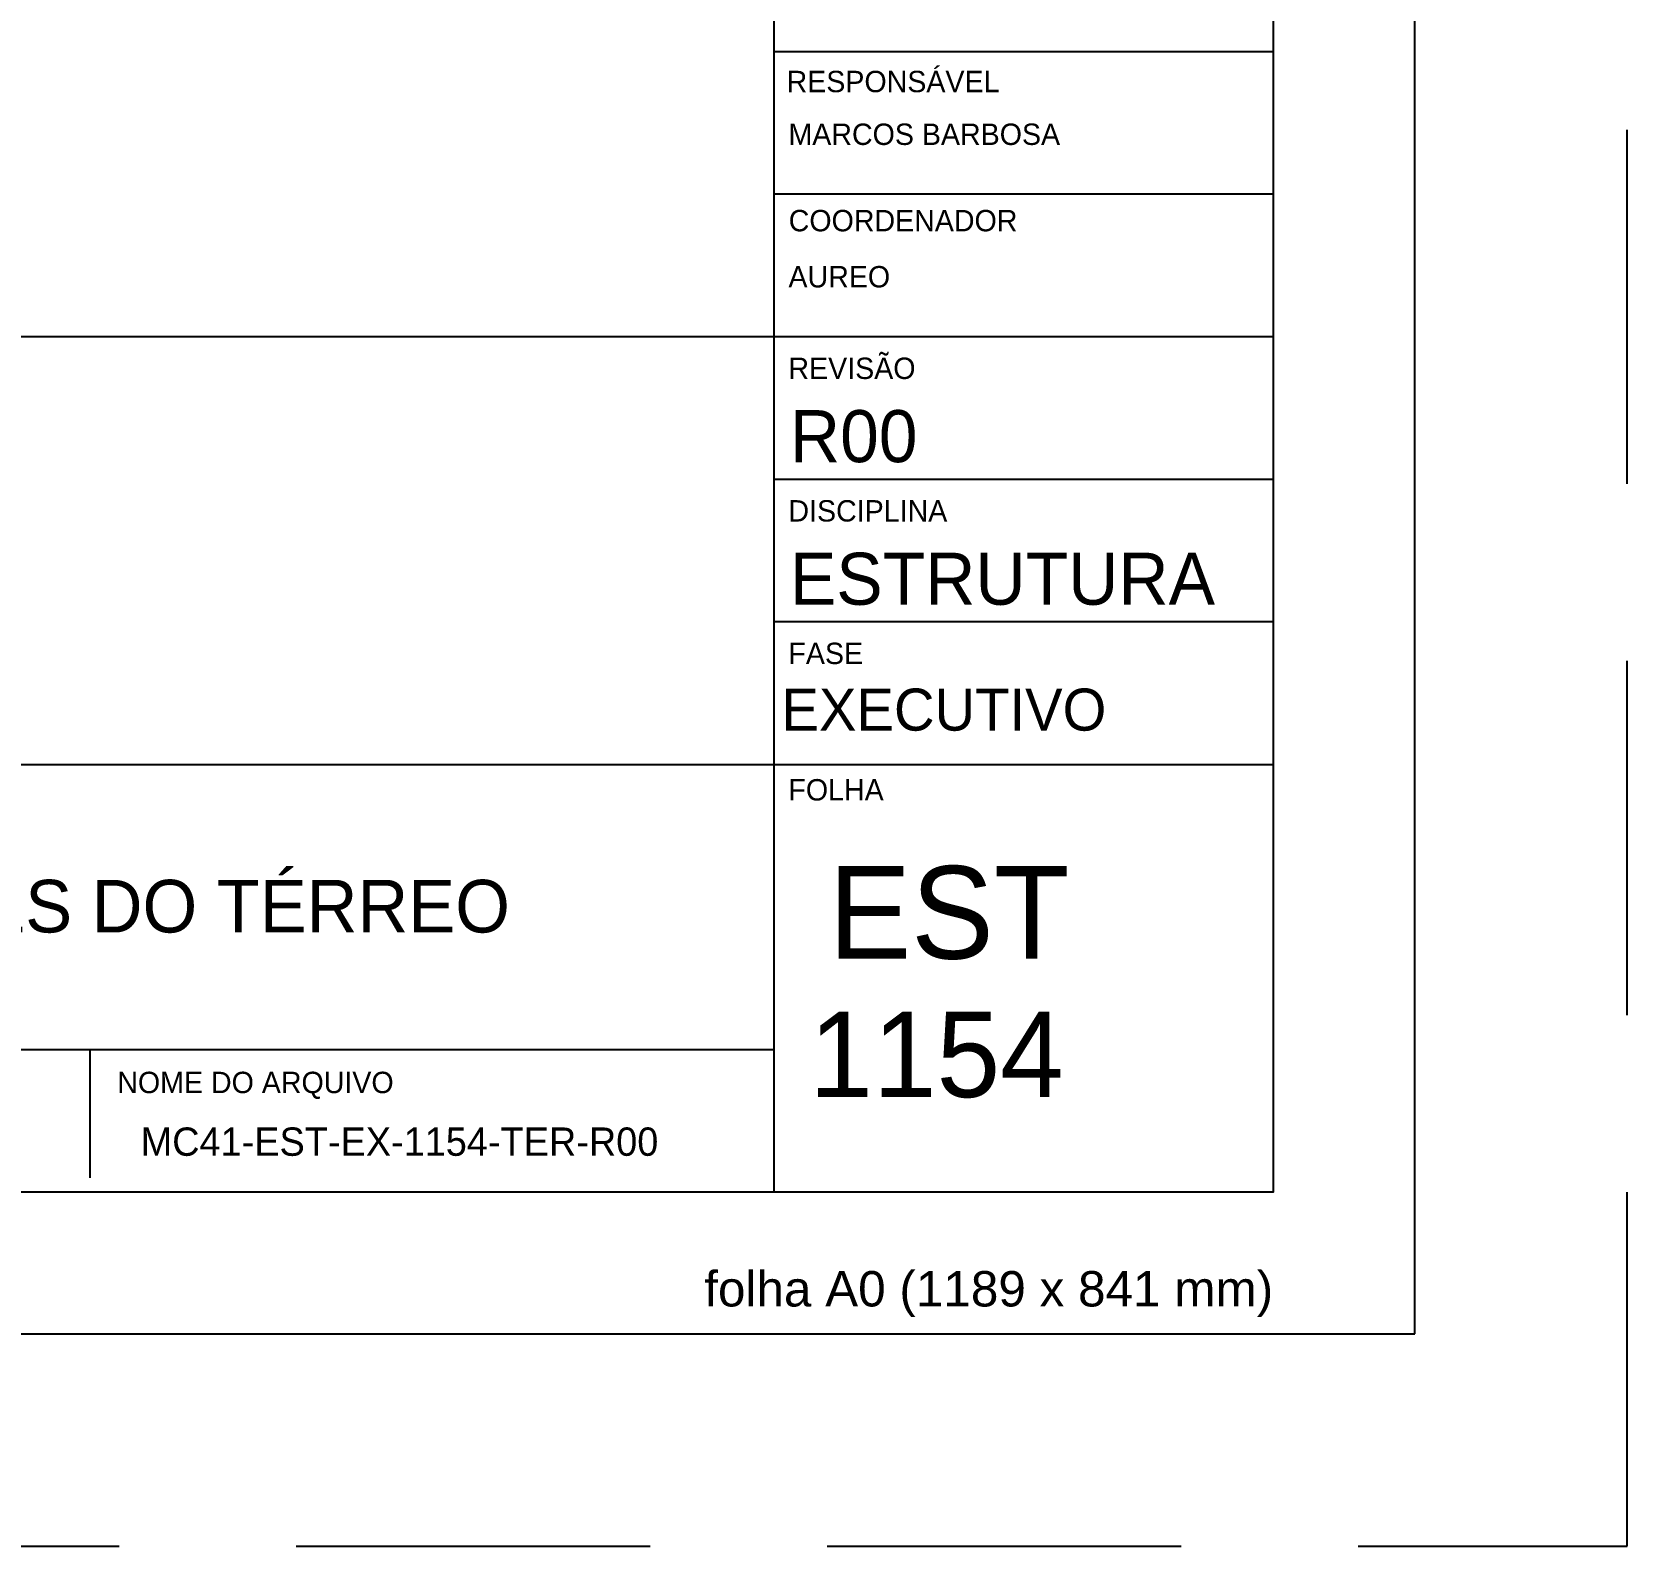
# Model space of a CAD drawing. Extents: x -1 to 121, y -1 to 86.
# Drawn here: x 109.29 to 120.55, y -1.3 to 9.39 of the extents above; entities that cross this region are included whole.
import ezdxf
from ezdxf.enums import TextEntityAlignment as Align

# ---------------------------------------------------------------- set-up
doc = ezdxf.new("R2010")
doc.units = 0
doc.header["$MEASUREMENT"] = 0
doc.linetypes.add('HIDDEN', pattern=[0.375, 0.25, -0.125])
doc.layers.get('0').update_dxf_attribs({"linetype": 'CONTINUOUS'})
doc.layers.get('Defpoints').update_dxf_attribs({"linetype": 'CONTINUOUS'})
for name, color, linetype in [('_ARQUIVO', 7, 'CONTINUOUS'), ('ARQ-MAR', 2, 'CONTINUOUS'), ('ARQ_CAR', 7, 'CONTINUOUS'), ('ARQ_CAR-TXT', 7, 'CONTINUOUS'), ('ARQ_FOLHA', 7, 'CONTINUOUS'), ('ARQ_TXT-2', 2, 'CONTINUOUS'), ('ARQ_TXT-4', 4, 'CONTINUOUS'), ('ARQ_VISTA 0', 251, 'CONTINUOUS')]:
    doc.layers.add(name, color=color, linetype=linetype)
doc.styles.add('01-MILLEU', font='GOTHIC.TTF')
doc.styles.add('TQS_ARIAL', font='arial.ttf')

# ---------------------------------------------------------------- blocks, each defined once
blk = doc.blocks.new('FOLHA A0 - 1189 X 841')
at = {"layer": 'ARQ_FOLHA', "color": 1}
for points in [[(-1189, 0), (0, 0), (0, 841), (-1189, 841)], [(-10, 10), (-1164, 10), (-1164, 831), (-10, 831)]]:
    blk.add_lwpolyline(points, close=True, dxfattribs=at)
at = {"layer": 'Defpoints', "color": 8, "linetype": 'HIDDEN', "ltscale": 100}
blk.add_lwpolyline([(-1204, -15), (15, -15), (15, 856), (-1204, 856)], close=True, dxfattribs=at)
at = {"layer": 'ARQ_FOLHA', "insert": (-10, 4.42), "char_height": 2.5, "width": 84.157, "attachment_point": 3, "style": 'TQS_ARIAL'}
blk.add_mtext('\\pxt3;folha A0 (1189 x 841 mm)', dxfattribs=at)
blk = doc.blocks.new('*U27')
blk.add_blockref('FOLHA A0 - 1189 X 841', (0, 0))
blk = doc.blocks.new('*U26')
at = {"layer": 'ARQ_CAR-TXT', "true_color": 0x58ba48}
h = blk.add_hatch(color=85, dxfattribs=at)
h.dxf.hatch_style = 1
h.paths.add_polyline_path([(-11.28, 0), (0, 0), (0, 30), (-11.28, 30)])
at = {"layer": 'ARQ_CAR', "color": 5}
blk.add_lwpolyline([(-11.28, 0), (0, 0), (0, 30), (-11.28, 30)], close=True, dxfattribs=at)
at = {"layer": 'ARQ_CAR-TXT', "color": 4, "style": '01-MILLEU'}
blk.add_text('EX', height=4.614, rotation=90, dxfattribs=at).set_placement((-3.26, 10.64))
at = {"layer": 'ARQ_TXT-2', "style": '01-MILLEU'}
blk.add_text('EXECUTIVO', height=2.95, dxfattribs=at).set_placement((-34.5, -57.63))
blk = doc.blocks.new('SELO METROCASA - EXECUTIVO')
at = {"layer": 'ARQ-MAR', "color": 5}
blk.add_line((-173.01, 10), (-35, 10), dxfattribs=at)
at = {"layer": 'ARQ-MAR', "color": 3}
blk.add_line((-83.01, 1), (-83.01, 6), dxfattribs=at)
at = {"layer": 'ARQ_CAR', "color": 5}
blk.add_lwpolyline([(-175, 0), (-175, 120), (0, 120), (0, 0)], close=True, dxfattribs=at)
for points in [[(-35, 0), (-35, 90)], [(0, 60), (-175, 60)], [(-175, 30), (0, 30)], [(-175, 10), (-35, 10)]]:
    blk.add_lwpolyline(points, dxfattribs=at)
at = {"layer": 'ARQ_CAR'}
for points in [[(0, 80), (-35, 80)], [(0, 70), (-35, 70)], [(0, 50), (-35, 50)], [(0, 40), (-35, 40)]]:
    blk.add_lwpolyline(points, dxfattribs=at)
at = {"layer": 'ARQ_CAR', "color": 3}
blk.add_lwpolyline([(-83.01, 1), (-83.01, 10)], dxfattribs=at)
at = {"layer": 'ARQ_CAR-TXT', "color": 1, "style": '01-MILLEU'}
for s, p in [('RESPONSÁVEL', (-34.14, 77.16)), ('COORDENADOR', (-33.99, 67.4)), ('REVISÃO', (-34.01, 57.04)), ('DISCIPLINA', (-34.01, 47.04)), ('FASE', (-34.01, 37.04)), ('FOLHA', (-34.01, 27.47)), ('NOME DO ARQUIVO', (-81.1, 6.94))]:
    blk.add_text(s, height=1.5, dxfattribs=at).set_placement(p)
at = {"layer": 'ARQ_CAR-TXT', "color": 4, "style": '01-MILLEU'}
blk.add_attdef('ASSUNTO.DO.PROJETO', (-163.54, 18.21), '', height=3.69, dxfattribs=at)
at = {"layer": 'ARQ_TXT-2', "style": '01-MILLEU'}
for tag, p, height in [('DESCRIÇÃO.DA.REVISÃO_0', (-131.24, 156.49), 2), ('MC_XXX-XX', (-33.9, 82.8), 1.5), ('RESPONSÁVEL', (-34, 73.46), 1.5), ('COORDENADOR', (-34, 63.46), 1.5), ('XXX-XX', (-33.9, 51.2), 3.65), ('DISCIPLINA', (-33.9, 41.2), 3.65), ('OBRA', (-164.01, 39.31), 3), ('ENDEREÇO', (-164.01, 34.81), 3), ('ESCALA', (-155.51, 2.7), 2)]:
    blk.add_attdef(tag, p, '', height=height, dxfattribs=at)
for tag, p in [('N_REV0', (-169.74, 157.54)), ('R_DES', (-155.84, 157.49)), ('DATA_0', (-140.16, 157.49))]:
    blk.add_attdef(tag, text='', height=2, dxfattribs=at).set_placement(p, align=Align.MIDDLE_CENTER)
blk.add_attdef('DCP', text='', height=3.24, dxfattribs=at).set_placement((-23.62, 17.18), align=Align.MIDDLE_LEFT)
blk.add_attdef('DES', text='', height=2.99, dxfattribs=at).set_placement((-19.84, 12.19), align=Align.MIDDLE)
at = {"layer": 'ARQ_TXT-4', "style": '01-MILLEU'}
blk.add_attdef('CLIENTE', (-164.51, 45.8), '', height=5, dxfattribs=at)
at = {"layer": 'ARQ_VISTA 0', "style": '01-MILLEU'}
blk.add_attdef('LOGO', (-164.51, 77.38), '', height=5, dxfattribs=at)

msp = doc.modelspace()

# ---------------------------------------------------------------- block references
at = {"xscale": 0.09999999999999938, "yscale": 0.09999999999999938, "zscale": 0.09999999999999938}
msp.add_blockref('*U27', (119.054, 0.201), dxfattribs=at)
ref = msp.add_blockref('SELO METROCASA - EXECUTIVO', (118.054, 1.201), dxfattribs=dict(xscale=0.1006544394922334, yscale=0.1006544394922334, zscale=0.1006544394922334))
ref.add_attrib('ASSUNTO.DO.PROJETO', 'ARMAÇÃO NEGATIVA DAS LAJES DO TÉRREO', (101.593, 3.034), dxfattribs={"layer": 'ARQ_CAR-TXT', "color": 4, "height": 0.37156, "style": '01-MILLEU'})
ref.add_attrib('XXX-XX', 'R00', (114.641, 6.355), dxfattribs={"layer": 'ARQ_TXT-2', "height": 0.3674, "style": '01-MILLEU'})
ref.add_attrib('DCP', 'EST', dxfattribs={"layer": 'ARQ_TXT-2', "height": 0.6543, "style": '01-MILLEU'}).set_placement((114.914, 3.176), align=Align.MIDDLE_LEFT)
ref.add_attrib('DES', '1154', dxfattribs={"layer": 'ARQ_TXT-2', "height": 0.6039, "style": '01-MILLEU'}).set_placement((115.677, 2.169), align=Align.MIDDLE)
ref.add_attrib('RESPONSÁVEL', 'MARCOS BARBOSA', (114.631, 8.595), dxfattribs={"layer": 'ARQ_TXT-2', "height": 0.15098, "style": '01-MILLEU'})
ref.add_attrib('COORDENADOR', 'AUREO', (114.631, 7.589), dxfattribs={"layer": 'ARQ_TXT-2', "height": 0.151, "style": '01-MILLEU'})
ref.add_attrib('DISCIPLINA', 'ESTRUTURA', (114.641, 5.348), dxfattribs={"layer": 'ARQ_TXT-2', "height": 0.3674, "style": '01-MILLEU'})
at = {"layer": 'ARQ_CAR', "xscale": 0.1006544394922334, "yscale": 0.1006544394922334, "zscale": 0.1006544394922334}
msp.add_blockref('*U26', (118.054, 10.26), dxfattribs=at)

# ---------------------------------------------------------------- texts
at = {"layer": '_ARQUIVO', "style": '01-MILLEU'}
msp.add_text('MC41-EST-EX-1154-TER-R00 ', height=0.2, dxfattribs=at).set_placement((110.056, 1.457))

doc.saveas('drawing.dxf')
